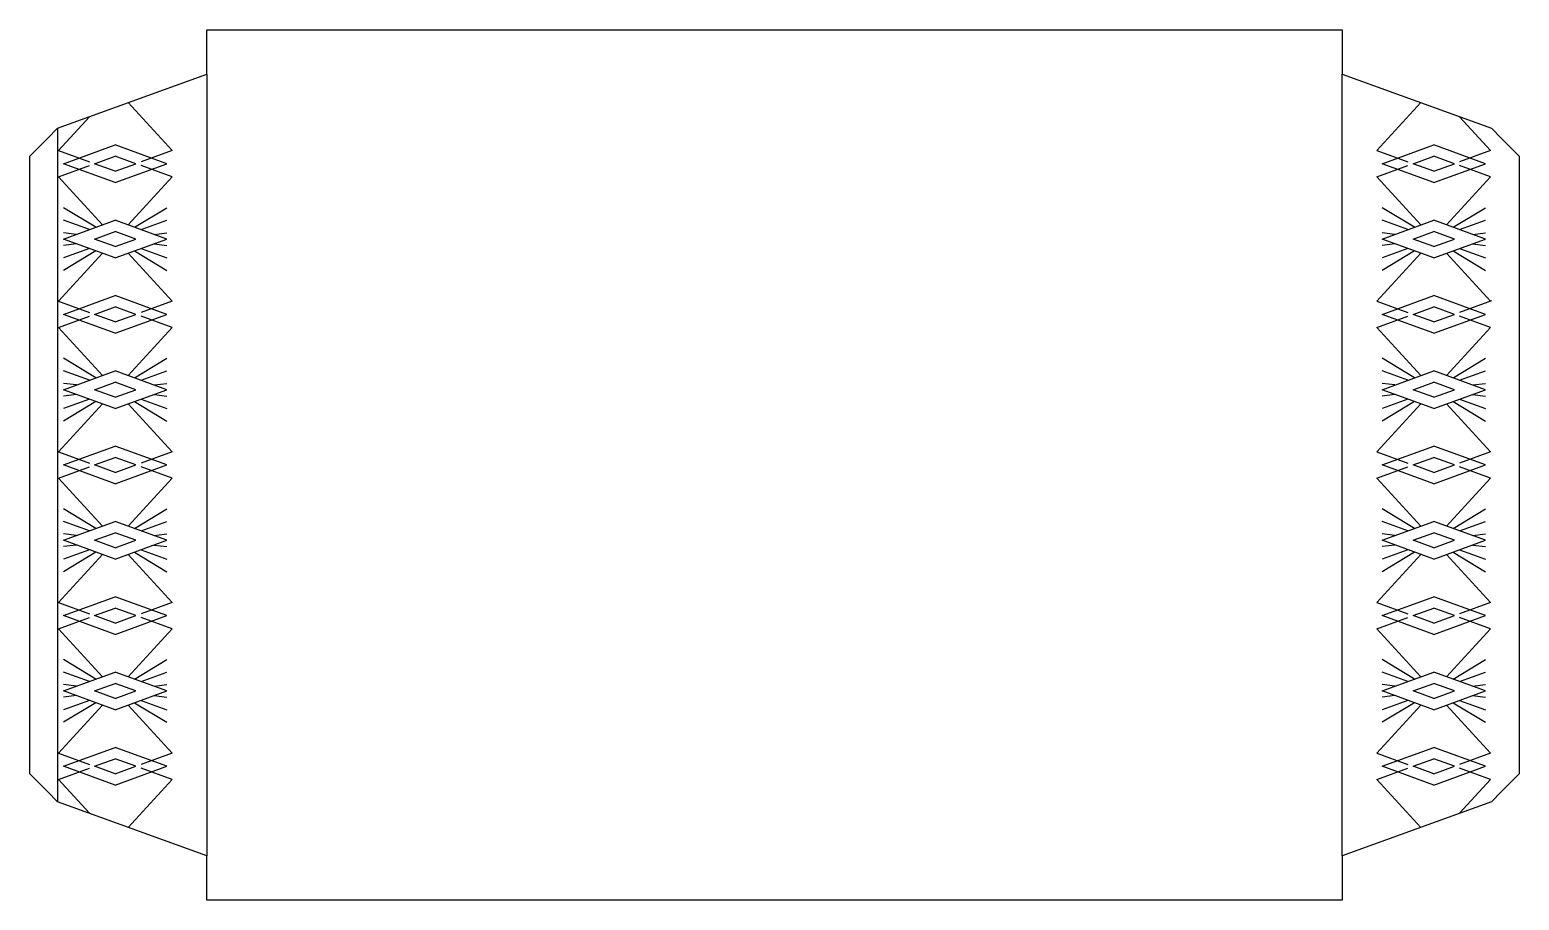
# Model space of a CAD drawing. Header units: inches. Extents: x -0.25 to 1.85, y -0.61 to 0.61.
import ezdxf

# ---------------------------------------------------------------- set-up
doc = ezdxf.new("R2010")
doc.units = ezdxf.units.IN
doc.header["$MEASUREMENT"] = 0
doc.layers.add('design', color=4, linetype='Continuous')
doc.layers.add('hammer', color=10, linetype='Continuous')

msp = doc.modelspace()

# ---------------------------------------------------------------- linework, layer by layer
at = {"layer": 'design'}
for p, q in [((-0.1109, 0.5121), (-0.0488, 0.4443)), ((1.7159, 0.5121), (1.6538, 0.4443)), ((-0.1657, 0.4922), (-0.2096, 0.4443)), ((1.7707, 0.4922), (1.8146, 0.4443)), ((-0.1474, 0.3392), (-0.2096, 0.407)), ((-0.1109, 0.3392), (-0.0488, 0.407)), ((1.7159, 0.3392), (1.6538, 0.407)), ((1.7524, 0.3392), (1.8146, 0.407)), ((-0.1566, 0.3359), (-0.2023, 0.3636)), ((-0.1018, 0.3359), (-0.0561, 0.3636)), ((1.7068, 0.3359), (1.6611, 0.3636)), ((1.7616, 0.3359), (1.8073, 0.3636)), ((-0.1657, 0.3326), (-0.2023, 0.3459)), ((-0.0926, 0.3326), (-0.0561, 0.3459)), ((1.6976, 0.3326), (1.6611, 0.3459)), ((1.7707, 0.3326), (1.8073, 0.3459)), ((-0.184, 0.3259), (-0.2023, 0.3281)), ((-0.0744, 0.3259), (-0.0561, 0.3281)), ((1.6794, 0.3259), (1.6611, 0.3281)), ((1.789, 0.3259), (1.8073, 0.3281)), ((-0.1474, 0.2993), (-0.2096, 0.2315)), ((-0.184, 0.3126), (-0.2023, 0.3104)), ((-0.1657, 0.306), (-0.2023, 0.2926)), ((-0.1566, 0.3026), (-0.2023, 0.2749)), ((-0.1109, 0.2993), (-0.0488, 0.2315)), ((-0.1018, 0.3026), (-0.0561, 0.2749)), ((-0.0926, 0.306), (-0.0561, 0.2926)), ((-0.0744, 0.3126), (-0.0561, 0.3104)), ((1.7159, 0.2993), (1.6538, 0.2315)), ((1.6794, 0.3126), (1.6611, 0.3104)), ((1.6976, 0.306), (1.6611, 0.2926)), ((1.7068, 0.3026), (1.6611, 0.2749)), ((1.7524, 0.2993), (1.8146, 0.2315)), ((1.7616, 0.3026), (1.8073, 0.2749)), ((1.7707, 0.306), (1.8073, 0.2926)), ((1.789, 0.3126), (1.8073, 0.3104)), ((-0.1474, 0.1264), (-0.2096, 0.1942)), ((-0.1109, 0.1264), (-0.0488, 0.1942)), ((1.7159, 0.1264), (1.6538, 0.1942)), ((1.7524, 0.1264), (1.8146, 0.1942)), ((-0.1566, 0.123), (-0.2023, 0.1508)), ((-0.1018, 0.123), (-0.0561, 0.1508)), ((1.7068, 0.123), (1.6611, 0.1508)), ((1.7616, 0.123), (1.8073, 0.1508)), ((-0.1657, 0.1197), (-0.2023, 0.133)), ((-0.0926, 0.1197), (-0.0561, 0.133)), ((1.6976, 0.1197), (1.6611, 0.133)), ((1.7707, 0.1197), (1.8073, 0.133)), ((-0.184, 0.1131), (-0.2023, 0.1153)), ((-0.0744, 0.1131), (-0.0561, 0.1153)), ((1.6794, 0.1131), (1.6611, 0.1153)), ((1.789, 0.1131), (1.8073, 0.1153)), ((-0.1474, 0.0865), (-0.2096, 0.0186)), ((-0.184, 0.0998), (-0.2023, 0.0975)), ((-0.1657, 0.0931), (-0.2023, 0.0798)), ((-0.1566, 0.0898), (-0.2023, 0.0621)), ((-0.1109, 0.0865), (-0.0488, 0.0186)), ((-0.1018, 0.0898), (-0.0561, 0.0621)), ((-0.0926, 0.0931), (-0.0561, 0.0798)), ((-0.0744, 0.0998), (-0.0561, 0.0975)), ((1.7159, 0.0865), (1.6538, 0.0186)), ((1.6794, 0.0998), (1.6611, 0.0975)), ((1.6976, 0.0931), (1.6611, 0.0798)), ((1.7068, 0.0898), (1.6611, 0.0621)), ((1.7524, 0.0865), (1.8146, 0.0186)), ((1.7616, 0.0898), (1.8073, 0.0621)), ((1.7707, 0.0931), (1.8073, 0.0798)), ((1.789, 0.0998), (1.8073, 0.0975)), ((-0.1474, -0.0865), (-0.2096, -0.0186)), ((-0.1109, -0.0865), (-0.0488, -0.0186)), ((1.7159, -0.0865), (1.6538, -0.0186)), ((1.7524, -0.0865), (1.8146, -0.0186)), ((-0.1566, -0.0898), (-0.2023, -0.0621)), ((-0.1018, -0.0898), (-0.0561, -0.0621)), ((1.7068, -0.0898), (1.6611, -0.0621)), ((1.7616, -0.0898), (1.8073, -0.0621)), ((-0.1657, -0.0931), (-0.2023, -0.0798)), ((-0.0926, -0.0931), (-0.0561, -0.0798)), ((1.6976, -0.0931), (1.6611, -0.0798)), ((1.7707, -0.0931), (1.8073, -0.0798)), ((-0.184, -0.0998), (-0.2023, -0.0975)), ((-0.0744, -0.0998), (-0.0561, -0.0975)), ((1.6794, -0.0998), (1.6611, -0.0975)), ((1.789, -0.0998), (1.8073, -0.0975)), ((-0.184, -0.1131), (-0.2023, -0.1153)), ((-0.1657, -0.1197), (-0.2023, -0.133)), ((-0.1566, -0.123), (-0.2023, -0.1508)), ((-0.1018, -0.123), (-0.0561, -0.1508)), ((-0.0926, -0.1197), (-0.0561, -0.133)), ((-0.0744, -0.1131), (-0.0561, -0.1153)), ((1.6794, -0.1131), (1.6611, -0.1153)), ((1.6976, -0.1197), (1.6611, -0.133)), ((1.7068, -0.123), (1.6611, -0.1508)), ((1.7616, -0.123), (1.8073, -0.1508)), ((1.7707, -0.1197), (1.8073, -0.133)), ((1.789, -0.1131), (1.8073, -0.1153)), ((-0.1474, -0.1264), (-0.2096, -0.1942)), ((-0.1109, -0.1264), (-0.0488, -0.1942)), ((1.7159, -0.1264), (1.6538, -0.1942)), ((1.7524, -0.1264), (1.8146, -0.1942)), ((-0.1474, -0.2993), (-0.2096, -0.2315)), ((-0.1109, -0.2993), (-0.0488, -0.2315)), ((1.7159, -0.2993), (1.6538, -0.2315)), ((1.7524, -0.2993), (1.8146, -0.2315)), ((-0.1566, -0.3026), (-0.2023, -0.2749)), ((-0.1657, -0.306), (-0.2023, -0.2926)), ((-0.1018, -0.3026), (-0.0561, -0.2749)), ((-0.0926, -0.306), (-0.0561, -0.2926)), ((1.7068, -0.3026), (1.6611, -0.2749)), ((1.6976, -0.306), (1.6611, -0.2926)), ((1.7616, -0.3026), (1.8073, -0.2749)), ((1.7707, -0.306), (1.8073, -0.2926)), ((-0.184, -0.3126), (-0.2023, -0.3104)), ((-0.0744, -0.3126), (-0.0561, -0.3104)), ((1.6794, -0.3126), (1.6611, -0.3104)), ((1.789, -0.3126), (1.8073, -0.3104)), ((-0.184, -0.3259), (-0.2023, -0.3281)), ((-0.1657, -0.3326), (-0.2023, -0.3459)), ((-0.1566, -0.3359), (-0.2023, -0.3636)), ((-0.1018, -0.3359), (-0.0561, -0.3636)), ((-0.0926, -0.3326), (-0.0561, -0.3459)), ((-0.0744, -0.3259), (-0.0561, -0.3281)), ((1.6794, -0.3259), (1.6611, -0.3281)), ((1.6976, -0.3326), (1.6611, -0.3459)), ((1.7068, -0.3359), (1.6611, -0.3636)), ((1.7616, -0.3359), (1.8073, -0.3636)), ((1.7707, -0.3326), (1.8073, -0.3459)), ((1.789, -0.3259), (1.8073, -0.3281)), ((-0.1474, -0.3392), (-0.2096, -0.407)), ((-0.1109, -0.3392), (-0.0488, -0.407)), ((1.7159, -0.3392), (1.6538, -0.407)), ((1.7524, -0.3392), (1.8146, -0.407)), ((-0.1657, -0.4922), (-0.2096, -0.4443)), ((-0.1109, -0.5121), (-0.0488, -0.4443)), ((1.7159, -0.5121), (1.6538, -0.4443)), ((1.7707, -0.4922), (1.8146, -0.4443))]:
    msp.add_line(p, q, dxfattribs=at)
at = {"layer": 'design', "linetype": 'Continuous'}
for p, q in [((-0.2096, 0.4443), (-0.1657, 0.4283)), ((-0.2023, 0.4257), (-0.1292, 0.4523)), ((-0.0561, 0.4257), (-0.1292, 0.4523)), ((-0.0488, 0.4443), (-0.0926, 0.4283)), ((1.6538, 0.4443), (1.6976, 0.4283)), ((1.6611, 0.4257), (1.7342, 0.4523)), ((1.8073, 0.4257), (1.7342, 0.4523)), ((1.8146, 0.4443), (1.7707, 0.4283)), ((-0.2096, 0.407), (-0.1657, 0.423)), ((-0.1292, 0.3991), (-0.2023, 0.4257)), ((-0.1584, 0.4257), (-0.1292, 0.4363)), ((-0.1292, 0.415), (-0.1584, 0.4257)), ((-0.0999, 0.4257), (-0.1292, 0.4363)), ((-0.1292, 0.3991), (-0.0561, 0.4257)), ((-0.1292, 0.415), (-0.0999, 0.4257)), ((-0.0488, 0.407), (-0.0926, 0.423)), ((1.6538, 0.407), (1.6976, 0.423)), ((1.7342, 0.3991), (1.6611, 0.4257)), ((1.7049, 0.4257), (1.7342, 0.4363)), ((1.7342, 0.415), (1.7049, 0.4257)), ((1.7634, 0.4257), (1.7342, 0.4363)), ((1.7342, 0.3991), (1.8073, 0.4257)), ((1.7342, 0.415), (1.7634, 0.4257)), ((1.8146, 0.407), (1.7707, 0.423)), ((-0.2023, 0.3193), (-0.1292, 0.3459)), ((-0.0561, 0.3193), (-0.1292, 0.3459)), ((1.6611, 0.3193), (1.7342, 0.3459)), ((1.8073, 0.3193), (1.7342, 0.3459)), ((-0.1292, 0.2926), (-0.2023, 0.3193)), ((-0.1584, 0.3193), (-0.1292, 0.3299)), ((-0.1292, 0.3086), (-0.1584, 0.3193)), ((-0.0999, 0.3193), (-0.1292, 0.3299)), ((-0.1292, 0.2926), (-0.0561, 0.3193)), ((-0.1292, 0.3086), (-0.0999, 0.3193)), ((1.7342, 0.2926), (1.6611, 0.3193)), ((1.7049, 0.3193), (1.7342, 0.3299)), ((1.7342, 0.3086), (1.7049, 0.3193)), ((1.7634, 0.3193), (1.7342, 0.3299)), ((1.7342, 0.2926), (1.8073, 0.3193)), ((1.7342, 0.3086), (1.7634, 0.3193)), ((-0.2107, 0.2319), (-0.1657, 0.2155)), ((-0.2023, 0.2128), (-0.1292, 0.2394)), ((-0.0561, 0.2128), (-0.1292, 0.2394)), ((1.6611, 0.2128), (1.7342, 0.2394)), ((1.8073, 0.2128), (1.7342, 0.2394)), ((1.8157, 0.2319), (1.7707, 0.2155)), ((-0.1292, 0.1862), (-0.2023, 0.2128)), ((-0.1584, 0.2128), (-0.1292, 0.2235)), ((-0.1292, 0.2022), (-0.1584, 0.2128)), ((-0.0999, 0.2128), (-0.1292, 0.2235)), ((-0.1292, 0.1862), (-0.0561, 0.2128)), ((-0.1292, 0.2022), (-0.0999, 0.2128)), ((-0.0488, 0.2315), (-0.0926, 0.2155)), ((1.6538, 0.2315), (1.6976, 0.2155)), ((1.7342, 0.1862), (1.6611, 0.2128)), ((1.7049, 0.2128), (1.7342, 0.2235)), ((1.7342, 0.2022), (1.7049, 0.2128)), ((1.7634, 0.2128), (1.7342, 0.2235)), ((1.7342, 0.1862), (1.8073, 0.2128)), ((1.7342, 0.2022), (1.7634, 0.2128)), ((-0.2096, 0.1942), (-0.1657, 0.2102)), ((-0.0488, 0.1942), (-0.0926, 0.2102)), ((1.6538, 0.1942), (1.6976, 0.2102)), ((1.8146, 0.1942), (1.7707, 0.2102)), ((-0.2023, 0.1064), (-0.1292, 0.133)), ((-0.0561, 0.1064), (-0.1292, 0.133)), ((1.6611, 0.1064), (1.7342, 0.133)), ((1.8073, 0.1064), (1.7342, 0.133)), ((-0.1292, 0.0798), (-0.2023, 0.1064)), ((-0.1584, 0.1064), (-0.1292, 0.1171)), ((-0.1292, 0.0958), (-0.1584, 0.1064)), ((-0.0999, 0.1064), (-0.1292, 0.1171)), ((-0.1292, 0.0798), (-0.0561, 0.1064)), ((-0.1292, 0.0958), (-0.0999, 0.1064)), ((1.7342, 0.0798), (1.6611, 0.1064)), ((1.7049, 0.1064), (1.7342, 0.1171)), ((1.7342, 0.0958), (1.7049, 0.1064)), ((1.7634, 0.1064), (1.7342, 0.1171)), ((1.7342, 0.0798), (1.8073, 0.1064)), ((1.7342, 0.0958), (1.7634, 0.1064)), ((-0.2023, 0), (-0.1292, 0.0266)), ((-0.0561, 0), (-0.1292, 0.0266)), ((1.6611, 0), (1.7342, 0.0266)), ((1.8073, 0), (1.7342, 0.0266)), ((-0.2096, 0.0186), (-0.1657, 0.0026)), ((-0.1292, -0.0266), (-0.2023, 0)), ((-0.1584, 0), (-0.1292, 0.0106)), ((-0.1292, -0.0106), (-0.1584, 0)), ((-0.0999, 0), (-0.1292, 0.0106)), ((-0.1292, -0.0266), (-0.0561, 0)), ((-0.1292, -0.0106), (-0.0999, 0)), ((-0.0488, 0.0186), (-0.0926, 0.0027)), ((1.6538, 0.0186), (1.6976, 0.0027)), ((1.7342, -0.0266), (1.6611, 0)), ((1.7049, 0), (1.7342, 0.0106)), ((1.7342, -0.0106), (1.7049, 0)), ((1.7634, 0), (1.7342, 0.0106)), ((1.7342, -0.0266), (1.8073, 0)), ((1.7342, -0.0106), (1.7634, 0)), ((1.8146, 0.0186), (1.7707, 0.0026)), ((-0.2096, -0.0186), (-0.1657, -0.0026)), ((-0.0488, -0.0186), (-0.0926, -0.0027)), ((1.6538, -0.0186), (1.6976, -0.0027)), ((1.8146, -0.0186), (1.7707, -0.0026)), ((-0.2023, -0.1064), (-0.1292, -0.0798)), ((-0.0561, -0.1064), (-0.1292, -0.0798)), ((1.6611, -0.1064), (1.7342, -0.0798)), ((1.8073, -0.1064), (1.7342, -0.0798)), ((-0.1584, -0.1064), (-0.1292, -0.0958)), ((-0.0999, -0.1064), (-0.1292, -0.0958)), ((1.7049, -0.1064), (1.7342, -0.0958)), ((1.7634, -0.1064), (1.7342, -0.0958)), ((-0.1292, -0.133), (-0.2023, -0.1064)), ((-0.1292, -0.1171), (-0.1584, -0.1064)), ((-0.1292, -0.133), (-0.0561, -0.1064)), ((-0.1292, -0.1171), (-0.0999, -0.1064)), ((1.7342, -0.133), (1.6611, -0.1064)), ((1.7342, -0.1171), (1.7049, -0.1064)), ((1.7342, -0.133), (1.8073, -0.1064)), ((1.7342, -0.1171), (1.7634, -0.1064)), ((-0.2023, -0.2128), (-0.1292, -0.1862)), ((-0.0561, -0.2128), (-0.1292, -0.1862)), ((1.6611, -0.2128), (1.7342, -0.1862)), ((1.8073, -0.2128), (1.7342, -0.1862)), ((-0.2096, -0.1942), (-0.1657, -0.2102)), ((-0.1584, -0.2128), (-0.1292, -0.2022)), ((-0.0999, -0.2128), (-0.1292, -0.2022)), ((-0.0488, -0.1942), (-0.0926, -0.2102)), ((1.6538, -0.1942), (1.6976, -0.2102)), ((1.7049, -0.2128), (1.7342, -0.2022)), ((1.7634, -0.2128), (1.7342, -0.2022)), ((1.8146, -0.1942), (1.7707, -0.2102)), ((-0.2096, -0.2315), (-0.1657, -0.2155)), ((-0.1292, -0.2394), (-0.2023, -0.2128)), ((-0.1292, -0.2235), (-0.1584, -0.2128)), ((-0.1292, -0.2394), (-0.0561, -0.2128)), ((-0.1292, -0.2235), (-0.0999, -0.2128)), ((-0.0488, -0.2315), (-0.0926, -0.2155)), ((1.6538, -0.2315), (1.6976, -0.2155)), ((1.7342, -0.2394), (1.6611, -0.2128)), ((1.7342, -0.2235), (1.7049, -0.2128)), ((1.7342, -0.2394), (1.8073, -0.2128)), ((1.7342, -0.2235), (1.7634, -0.2128)), ((1.8146, -0.2315), (1.7707, -0.2155)), ((-0.2023, -0.3193), (-0.1292, -0.2926)), ((-0.0561, -0.3193), (-0.1292, -0.2926)), ((1.6611, -0.3193), (1.7342, -0.2926)), ((1.8073, -0.3193), (1.7342, -0.2926)), ((-0.1584, -0.3193), (-0.1292, -0.3086)), ((-0.0999, -0.3193), (-0.1292, -0.3086)), ((1.7049, -0.3193), (1.7342, -0.3086)), ((1.7634, -0.3193), (1.7342, -0.3086)), ((-0.1292, -0.3459), (-0.2023, -0.3193)), ((-0.1292, -0.3299), (-0.1584, -0.3193)), ((-0.1292, -0.3459), (-0.0561, -0.3193)), ((-0.1292, -0.3299), (-0.0999, -0.3193)), ((1.7342, -0.3459), (1.6611, -0.3193)), ((1.7342, -0.3299), (1.7049, -0.3193)), ((1.7342, -0.3459), (1.8073, -0.3193)), ((1.7342, -0.3299), (1.7634, -0.3193)), ((-0.2023, -0.4257), (-0.1292, -0.3991)), ((-0.0561, -0.4257), (-0.1292, -0.3991)), ((1.6611, -0.4257), (1.7342, -0.3991)), ((1.8073, -0.4257), (1.7342, -0.3991)), ((-0.2096, -0.407), (-0.1657, -0.423)), ((-0.1584, -0.4257), (-0.1292, -0.415)), ((-0.0999, -0.4257), (-0.1292, -0.415)), ((-0.0488, -0.407), (-0.0926, -0.423)), ((1.6538, -0.407), (1.6976, -0.423)), ((1.7049, -0.4257), (1.7342, -0.415)), ((1.7634, -0.4257), (1.7342, -0.415)), ((1.8146, -0.407), (1.7707, -0.423)), ((-0.2096, -0.4443), (-0.1657, -0.4283)), ((-0.1292, -0.4523), (-0.2023, -0.4257)), ((-0.1292, -0.4363), (-0.1584, -0.4257)), ((-0.1292, -0.4523), (-0.0561, -0.4257)), ((-0.1292, -0.4363), (-0.0999, -0.4257)), ((-0.0488, -0.4443), (-0.0926, -0.4283)), ((1.6538, -0.4443), (1.6976, -0.4283)), ((1.7342, -0.4523), (1.6611, -0.4257)), ((1.7342, -0.4363), (1.7049, -0.4257)), ((1.7342, -0.4523), (1.8073, -0.4257)), ((1.7342, -0.4363), (1.7634, -0.4257)), ((1.8146, -0.4443), (1.7707, -0.4283))]:
    msp.add_line(p, q, dxfattribs=at)
at = {"layer": 'hammer', "linetype": 'Continuous'}
for p, q in [((0, 0.5525), (0, 0.615)), ((0, 0.615), (1.605, 0.615)), ((1.605, 0.615), (1.605, 0.5525)), ((-0.2107, 0.4758), (0, 0.5525)), ((0, 0.5525), (0, -0.5525)), ((-0.225, 0.4615), (-0.2107, 0.4758)), ((-0.25, 0.4365), (-0.225, 0.4615)), ((-0.25, -0.4365), (-0.25, 0.4365)), ((-0.225, -0.4615), (-0.25, -0.4365)), ((-0.2107, -0.4758), (-0.225, -0.4615)), ((0, -0.5525), (-0.2107, -0.4758)), ((0, -0.615), (0, -0.5525)), ((1.605, -0.5525), (1.605, -0.615)), ((1.605, -0.615), (0, -0.615))]:
    msp.add_line(p, q, dxfattribs=at)
at = {"layer": 'hammer'}
msp.add_line((-0.2107, 0.4758), (-0.2107, -0.4758), dxfattribs=at)
at = {"layer": 'hammer', "linetype": 'Continuous'}
msp.add_lwpolyline([(1.83, 0.4615), (1.855, 0.4365), (1.855, -0.4365), (1.83, -0.4615), (1.8157, -0.4758), (1.605, -0.5525), (1.605, 0.5525), (1.8157, 0.4758)], close=True, dxfattribs=at)

doc.saveas('drawing.dxf')
